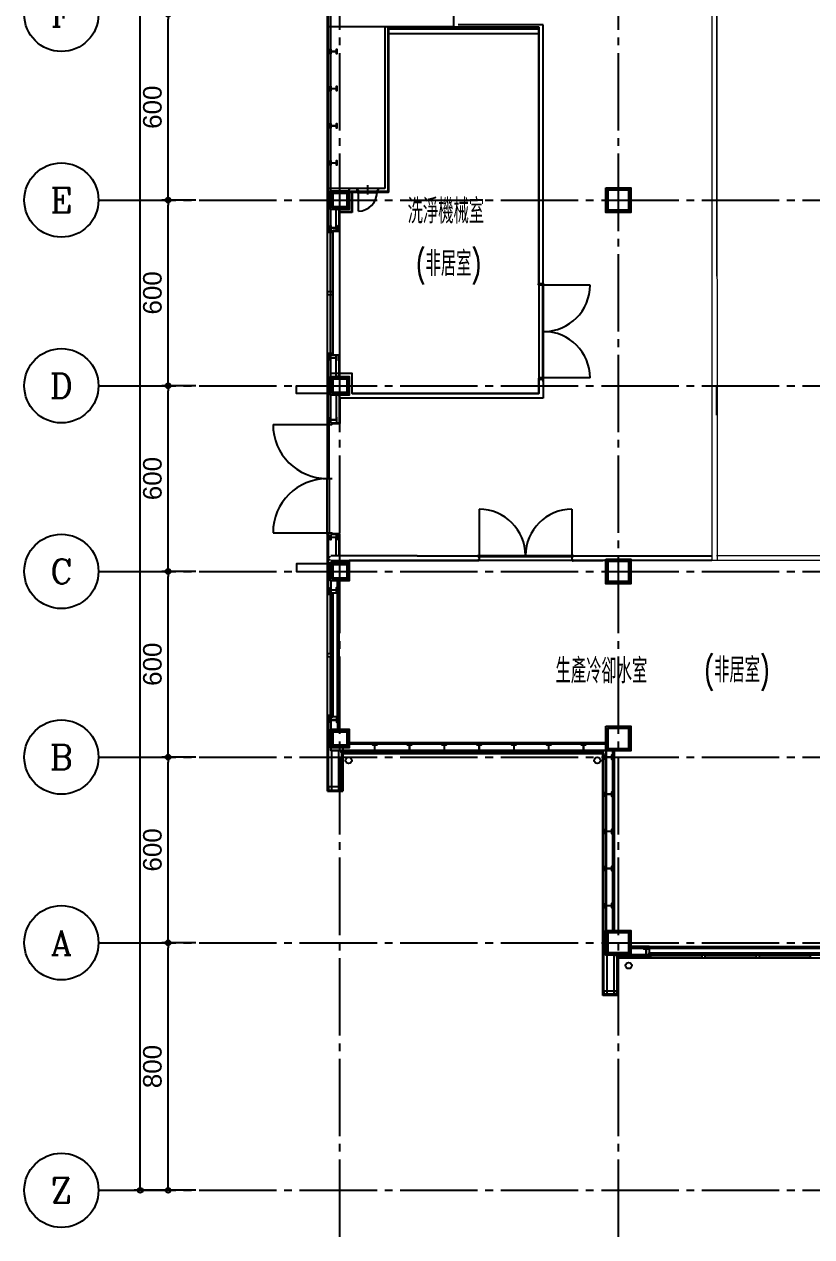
# Model space of a CAD drawing. Header units: millimetres. Extents: x -48783 to 40488, y 6477 to 32964.
# Drawn here: x -1020 to 1525, y 10600 to 14518 of the extents above; entities that cross this region are included whole.
import ezdxf
from ezdxf.enums import TextEntityAlignment as Align

# ---------------------------------------------------------------- set-up
doc = ezdxf.new("R2010")
doc.units = ezdxf.units.MM
doc.header["$LTSCALE"] = 100
doc.linetypes.add('X-N-FAB-L20$0$COL-CEN-LIN', pattern=[3.25, 2.5, -0.25, 0.25, -0.25])
for name, color, linetype in [('0-XREF', 7, 'Continuous'), ('X-N-FAB-L20$0$0-MC', 8, 'Continuous'), ('X-N-FAB-L20$0$0-NC', 8, 'Continuous'), ('X-N-FAB-L20$0$08', 8, 'Continuous'), ('X-N-FAB-L20$0$A-WALL-IN', 8, 'Continuous'), ('X-N-FAB-L20$0$BLOCK', 8, 'Continuous'), ('X-N-FAB-L20$0$CCL', 8, 'X-N-FAB-L20$0$COL-CEN-LIN'), ('X-N-FAB-L20$0$COL', 8, 'Continuous'), ('X-N-FAB-L20$0$COL-S', 8, 'Continuous')]:
    doc.layers.add(name, color=color, linetype=linetype)
doc.layers.add('X-N-FAB-L20$0$A-BLOCK', color=8, linetype='Continuous', plot=False)
doc.layers.add('X-N-FAB-L20$0$DIM', color=8, linetype='Continuous', plot=False)
doc.styles.add('X-N-FAB-L20$0$COL-NUM', font='romanc')
doc.styles.add('X-N-FAB-L20$0$DimStyUse', font='romans.shx', dxfattribs={"width": 0.7})
doc.styles.add('X-N-FAB-L20$0$Gen-Text', font='arial.ttf', dxfattribs={"height": 2.5})
doc.styles.add('X-N-FAB-L20$0$JEH', font='SIMPLEX.shx', dxfattribs={"bigfont": 'genie.shx'})
doc.dimstyles.new('X-N-FAB-L20$0$CIRL', dxfattribs={"dimtxt": 30, "dimasz": 8, "dimexe": 8, "dimexo": 0, "dimgap": 5, "dimtad": 1, "dimdsep": 46, "dimtxsty": 'X-N-FAB-L20$0$DimStyUse', "dimblk": 'X-N-FAB-L20$0$_Origin', "dimcen": 10, "dimdle": 8, "dimclrt": 2, "dimazin": 0, "dimtfac": 1, "dimtix": 1, "dimtmove": 2, "dimatfit": 3, "dimfxl": 10, "dimtolj": 1, "dimarcsym": 0})

# ---------------------------------------------------------------- blocks, each defined once
blk = doc.blocks.new('X-N-FAB-L20$0$cn-y')
at = {"layer": 'X-N-FAB-L20$0$0-MC'}
blk.add_circle((-50, 0), 50, dxfattribs=at)
at = {"layer": 'X-N-FAB-L20$0$0-NC', "style": 'X-N-FAB-L20$0$COL-NUM'}
blk.add_attdef('GRID-Y', text='', height=50, dxfattribs=at).set_placement((-50, 0), align=Align.MIDDLE_CENTER)
blk = doc.blocks.new('X-N-FAB-L20$0$_Origin')
at = {"color": 0, "linetype": 'ByBlock', "lineweight": -2}
blk.add_line((0, 0), (-1, 0), dxfattribs=at)
blk.add_circle((0, 0), 0.5, dxfattribs=at)
blk = doc.blocks.new('*D167')
at = {"layer": 'DefPoints', "color": 0, "transparency": 16777216}
for p in [(375, 8800), (465, 8800), (465, 150)]:
    blk.add_point(p, dxfattribs=at)
at = {"layer": 'X-N-FAB-L20$0$DIM', "color": 0, "lineweight": -2, "transparency": 16777216}
for p, q in [((465, 8800), (355, 8800)), ((375, 166), (375, 8784)), ((465, 150), (355, 150))]:
    blk.add_line(p, q, dxfattribs=at)
at = {"layer": 'X-N-FAB-L20$0$DIM', "color": 0, "lineweight": -2, "transparency": 16777216, "xscale": 16, "yscale": 16, "zscale": 16}
for p, rotation in [((375, 8800), 90), ((375, 150), 270)]:
    blk.add_blockref('X-N-FAB-L20$0$_Origin', p, dxfattribs=dict(at, rotation=rotation))
at = {"layer": 'X-N-FAB-L20$0$DIM', "color": 2, "transparency": 16777216, "insert": (324.4, 4475), "char_height": 2.5, "attachment_point": 5, "rotation": 90, "style": 'X-N-FAB-L20$0$Gen-Text'}
blk.add_mtext('\\A1;{\\H24x;8650}', dxfattribs=at)
blk = doc.blocks.new('*D168')
at = {"layer": 'DefPoints', "color": 0, "transparency": 16777216}
for p in [(465, 950), (555, 950), (555, 150)]:
    blk.add_point(p, dxfattribs=at)
at = {"layer": 'X-N-FAB-L20$0$DIM', "color": 0, "lineweight": -2, "transparency": 16777216}
for p, q in [((555, 950), (445, 950)), ((465, 166), (465, 934)), ((555, 150), (445, 150))]:
    blk.add_line(p, q, dxfattribs=at)
at = {"layer": 'X-N-FAB-L20$0$DIM', "color": 0, "lineweight": -2, "transparency": 16777216, "xscale": 16, "yscale": 16, "zscale": 16}
for p, rotation in [((465, 950), 90), ((465, 150), 270)]:
    blk.add_blockref('X-N-FAB-L20$0$_Origin', p, dxfattribs=dict(at, rotation=rotation))
at = {"layer": 'X-N-FAB-L20$0$DIM', "color": 2, "transparency": 16777216, "insert": (414.4, 550), "char_height": 2.5, "attachment_point": 5, "rotation": 90, "style": 'X-N-FAB-L20$0$Gen-Text'}
blk.add_mtext('\\A1;{\\H24x;800}', dxfattribs=at)
blk = doc.blocks.new('*D169')
at = {"layer": 'DefPoints', "color": 0, "transparency": 16777216}
for p in [(465, 1550), (555, 1550), (555, 950)]:
    blk.add_point(p, dxfattribs=at)
at = {"layer": 'X-N-FAB-L20$0$DIM', "color": 0, "lineweight": -2, "transparency": 16777216}
for p, q in [((555, 1550), (445, 1550)), ((465, 966), (465, 1534)), ((555, 950), (445, 950))]:
    blk.add_line(p, q, dxfattribs=at)
at = {"layer": 'X-N-FAB-L20$0$DIM', "color": 0, "lineweight": -2, "transparency": 16777216, "xscale": 16, "yscale": 16, "zscale": 16}
for p, rotation in [((465, 1550), 90), ((465, 950), 270)]:
    blk.add_blockref('X-N-FAB-L20$0$_Origin', p, dxfattribs=dict(at, rotation=rotation))
at = {"layer": 'X-N-FAB-L20$0$DIM', "color": 2, "transparency": 16777216, "insert": (414.4, 1250), "char_height": 2.5, "attachment_point": 5, "rotation": 90, "style": 'X-N-FAB-L20$0$Gen-Text'}
blk.add_mtext('\\A1;{\\H24x;600}', dxfattribs=at)
blk = doc.blocks.new('*D170')
at = {"layer": 'DefPoints', "color": 0, "transparency": 16777216}
for p in [(465, 2150), (555, 2150), (555, 1550)]:
    blk.add_point(p, dxfattribs=at)
at = {"layer": 'X-N-FAB-L20$0$DIM', "color": 0, "lineweight": -2, "transparency": 16777216}
for p, q in [((555, 2150), (445, 2150)), ((465, 1566), (465, 2134)), ((555, 1550), (445, 1550))]:
    blk.add_line(p, q, dxfattribs=at)
at = {"layer": 'X-N-FAB-L20$0$DIM', "color": 0, "lineweight": -2, "transparency": 16777216, "xscale": 16, "yscale": 16, "zscale": 16}
for p, rotation in [((465, 2150), 90), ((465, 1550), 270)]:
    blk.add_blockref('X-N-FAB-L20$0$_Origin', p, dxfattribs=dict(at, rotation=rotation))
at = {"layer": 'X-N-FAB-L20$0$DIM', "color": 2, "transparency": 16777216, "insert": (414.4, 1850), "char_height": 2.5, "attachment_point": 5, "rotation": 90, "style": 'X-N-FAB-L20$0$Gen-Text'}
blk.add_mtext('\\A1;{\\H24x;600}', dxfattribs=at)
blk = doc.blocks.new('*D171')
at = {"layer": 'DefPoints', "color": 0, "transparency": 16777216}
for p in [(465, 2750), (555, 2750), (555, 2150)]:
    blk.add_point(p, dxfattribs=at)
at = {"layer": 'X-N-FAB-L20$0$DIM', "color": 0, "lineweight": -2, "transparency": 16777216}
for p, q in [((555, 2750), (445, 2750)), ((465, 2166), (465, 2734)), ((555, 2150), (445, 2150))]:
    blk.add_line(p, q, dxfattribs=at)
at = {"layer": 'X-N-FAB-L20$0$DIM', "color": 0, "lineweight": -2, "transparency": 16777216, "xscale": 16, "yscale": 16, "zscale": 16}
for p, rotation in [((465, 2750), 90), ((465, 2150), 270)]:
    blk.add_blockref('X-N-FAB-L20$0$_Origin', p, dxfattribs=dict(at, rotation=rotation))
at = {"layer": 'X-N-FAB-L20$0$DIM', "color": 2, "transparency": 16777216, "insert": (414.4, 2450), "char_height": 2.5, "attachment_point": 5, "rotation": 90, "style": 'X-N-FAB-L20$0$Gen-Text'}
blk.add_mtext('\\A1;{\\H24x;600}', dxfattribs=at)
blk = doc.blocks.new('*D172')
at = {"layer": 'DefPoints', "color": 0, "transparency": 16777216}
for p in [(465, 3350), (555, 3350), (555, 2750)]:
    blk.add_point(p, dxfattribs=at)
at = {"layer": 'X-N-FAB-L20$0$DIM', "color": 0, "lineweight": -2, "transparency": 16777216}
for p, q in [((555, 3350), (445, 3350)), ((465, 2766), (465, 3334)), ((555, 2750), (445, 2750))]:
    blk.add_line(p, q, dxfattribs=at)
at = {"layer": 'X-N-FAB-L20$0$DIM', "color": 0, "lineweight": -2, "transparency": 16777216, "xscale": 16, "yscale": 16, "zscale": 16}
for p, rotation in [((465, 3350), 90), ((465, 2750), 270)]:
    blk.add_blockref('X-N-FAB-L20$0$_Origin', p, dxfattribs=dict(at, rotation=rotation))
at = {"layer": 'X-N-FAB-L20$0$DIM', "color": 2, "transparency": 16777216, "insert": (414.4, 3050), "char_height": 2.5, "attachment_point": 5, "rotation": 90, "style": 'X-N-FAB-L20$0$Gen-Text'}
blk.add_mtext('\\A1;{\\H24x;600}', dxfattribs=at)
blk = doc.blocks.new('*D173')
at = {"layer": 'DefPoints', "color": 0, "transparency": 16777216}
for p in [(465, 3950), (555, 3950), (555, 3350)]:
    blk.add_point(p, dxfattribs=at)
at = {"layer": 'X-N-FAB-L20$0$DIM', "color": 0, "lineweight": -2, "transparency": 16777216}
for p, q in [((555, 3950), (445, 3950)), ((465, 3366), (465, 3934)), ((555, 3350), (445, 3350))]:
    blk.add_line(p, q, dxfattribs=at)
at = {"layer": 'X-N-FAB-L20$0$DIM', "color": 0, "lineweight": -2, "transparency": 16777216, "xscale": 16, "yscale": 16, "zscale": 16}
for p, rotation in [((465, 3950), 90), ((465, 3350), 270)]:
    blk.add_blockref('X-N-FAB-L20$0$_Origin', p, dxfattribs=dict(at, rotation=rotation))
at = {"layer": 'X-N-FAB-L20$0$DIM', "color": 2, "transparency": 16777216, "insert": (414.4, 3650), "char_height": 2.5, "attachment_point": 5, "rotation": 90, "style": 'X-N-FAB-L20$0$Gen-Text'}
blk.add_mtext('\\A1;{\\H24x;600}', dxfattribs=at)
blk = doc.blocks.new('X-N-FAB-L20$0$A$C3a14f8e9')
at = {"layer": 'X-N-FAB-L20$0$COL'}
blk.add_lwpolyline([(0, 80), (80, 80), (80, 0), (0, 0)], close=True, dxfattribs=at)
at = {"layer": 'X-N-FAB-L20$0$COL-S'}
for points in [[(5, 75), (75, 75), (75, 5), (5, 5)], [(7, 73), (73, 73), (73, 7), (7, 7)]]:
    blk.add_lwpolyline(points, close=True, dxfattribs=at)
blk = doc.blocks.new('X-N-FAB-L20$0$A$C028b1125')
at = {"layer": 'X-N-FAB-L20$0$COL'}
blk.add_lwpolyline([(0, 60), (60, 60), (60, 0), (0, 0)], close=True, dxfattribs=at)
at = {"layer": 'X-N-FAB-L20$0$COL-S'}
for points in [[(5, 5), (5, 55), (55, 55), (55, 5)], [(8, 8), (8, 52), (52, 52), (52, 8)]]:
    blk.add_lwpolyline(points, close=True, dxfattribs=at)
blk = doc.blocks.new('X-N-FAB-L20$0$A$C1d07c4d4')
for centre in [(745.7, 1514.5), (1549.2, 1514.5), (1650.7, 851.4)]:
    blk.add_circle(centre, 10)
at = {"layer": 'X-N-FAB-L20$0$08'}
for p, q in [((677.4, 3225), (677.4, 5825)), ((680.9, 3225), (680.9, 5825)), ((688.4, 3225), (688.4, 5825)), ((1084.9, 4362.5), (1084.9, 3885)), ((1084.9, 3885), (680.9, 3885)), ((862.4, 3885), (862.4, 3362.5)), ((872.4, 3885), (872.4, 3352.5)), ((874.6, 3885), (874.6, 3350.3)), ((1374.6, 3891.2), (1099.9, 3891.2)), ((1374.6, 3054.3), (1374.6, 3891.2)), ((1360.2, 3876.8), (874.6, 3876.8)), ((1360.2, 3861.8), (874.6, 3861.8)), ((1360.2, 3054), (1360.2, 3876.8)), ((807.4, 3342.8), (807.4, 3372.8)), ((862.4, 3362.5), (680.9, 3362.5)), ((773.4, 3352.5), (747.4, 3352.5)), ((755.2, 3352.5), (755.2, 3287.2)), ((757.4, 3350.3), (757.4, 3285)), ((773.4, 3350.3), (757.4, 3350.3)), ((777.4, 3289.3), (777.4, 3349.3)), ((872.4, 3352.5), (841.4, 3352.5)), ((874.6, 3350.3), (841.4, 3350.3)), ((705.2, 3235.3), (705.2, 3295)), ((715.2, 3227.2), (715.2, 3295)), ((755.2, 3287.2), (715.2, 3287.2)), ((717.4, 3225), (717.4, 3285)), ((757.4, 3285), (717.4, 3285)), ((677.4, 2825), (677.4, 3225)), ((694.4, 3225), (677.4, 3225)), ((677.4, 3225), (717.4, 3225)), ((694.4, 3220), (677.4, 3220)), ((685.9, 3220), (685.9, 3030)), ((694.4, 3227.2), (715.2, 3227.2)), ((694.4, 3225), (694.4, 2825)), ((717.4, 2825), (717.4, 3225)), ((677.4, 3030), (694.4, 3030)), ((677.4, 3020), (694.4, 3020)), ((685.9, 3020), (685.9, 2830)), ((1525.9, 3050), (1375.9, 3050)), ((677.4, 2830), (694.4, 2830)), ((677.4, 2825), (688.4, 2825)), ((677.4, 2825), (694.4, 2825)), ((677.4, 2604.5), (677.4, 2825)), ((677.4, 2825), (717.4, 2825)), ((680.9, 2604.5), (680.9, 2825)), ((688.4, 2604.5), (688.4, 2825)), ((705.2, 2755), (705.2, 2825)), ((715.2, 2755), (715.2, 2825)), ((717.4, 2765), (717.4, 2825)), ((1360.2, 2699.4), (1360.2, 2746)), ((1374.6, 2746), (1374.6, 2685)), ((1525.9, 2750), (1375.9, 2750)), ((1934.9, 2720.5), (1934.9, 2630)), ((705.2, 2695), (705.2, 2614.7)), ((715.2, 2695), (715.2, 2604.7)), ((717.4, 2685), (717.4, 2602.5)), ((1374.6, 2685), (717.4, 2685)), ((757.4, 2699.4), (1360.2, 2699.4)), ((501.4, 2600), (676.4, 2600)), ((677.4, 2606.5), (680.9, 2606.5)), ((688.4, 2604.7), (715.2, 2604.7)), ((688.4, 2602.5), (717.4, 2602.5)), ((662.4, 2425), (692.4, 2425)), ((1167.4, 2326), (1167.4, 2176)), ((1467.4, 2326), (1467.4, 2176)), ((501.4, 2250), (676.4, 2250)), ((677.4, 2055), (677.4, 2245.5)), ((680.9, 2055), (680.9, 2245.5)), ((688.4, 2247.5), (717.4, 2247.5)), ((688.4, 2245.3), (715.2, 2245.3)), ((688.4, 2235.3), (705.2, 2235.3)), ((705.2, 2175), (705.2, 2235.3)), ((715.2, 2175), (715.2, 2245.3)), ((717.4, 2175), (717.4, 2247.5)), ((967.4, 2175), (688.4, 2175)), ((688.4, 2160), (1163.4, 2160)), ((967.4, 2175), (1163.4, 2175)), ((1471.4, 2175), (1919.9, 2175)), ((1471.4, 2160), (1567.4, 2160)), ((709.9, 2055), (709.9, 2095)), ((714.9, 2055), (714.9, 2095)), ((677.4, 1655), (677.4, 2055)), ((709.9, 2055), (677.4, 2055)), ((694.4, 2055), (677.4, 2055)), ((694.4, 2050), (677.4, 2050)), ((685.9, 2050), (685.9, 1860)), ((694.4, 2055), (694.4, 1655)), ((709.9, 1655), (709.9, 2055)), ((709.9, 2055), (714.9, 2055)), ((714.9, 1655), (714.9, 2055)), ((677.4, 1860), (694.4, 1860)), ((677.4, 1850), (694.4, 1850)), ((685.9, 1850), (685.9, 1660)), ((677.4, 1660), (694.4, 1660)), ((677.4, 1655), (694.4, 1655)), ((709.9, 1655), (677.4, 1655)), ((677.4, 1415), (677.4, 1655)), ((680.9, 1418.5), (680.9, 1655)), ((688.4, 1546), (688.4, 1655)), ((709.9, 1655), (714.9, 1655)), ((709.9, 1655), (709.9, 1615)), ((714.9, 1655), (714.9, 1615)), ((747.4, 1572.5), (1577.4, 1572.5)), ((747.4, 1567.5), (1577.4, 1567.5)), ((1578.4, 1546), (688.4, 1546)), ((690.9, 1418.5), (690.9, 1546)), ((713.9, 1418.5), (713.9, 1546)), ((1570.9, 1538.5), (723.9, 1538.5)), ((723.9, 1418.5), (723.9, 1538.5)), ((1567.4, 1535), (727.4, 1535)), ((727.4, 1535), (727.4, 1415)), ((727.4, 1415), (727.4, 1535)), ((1567.4, 1535), (788.3, 1535)), ((1567.4, 755), (1567.4, 1535)), ((1570.9, 758.5), (1570.9, 1538.5)), ((1599.9, 965), (1599.9, 1545)), ((1604.9, 965), (1604.9, 1545)), ((677.4, 1415), (727.4, 1415)), ((723.9, 1428.5), (680.9, 1428.5)), ((680.9, 1418.5), (723.9, 1418.5)), ((1717.4, 912.5), (1657.4, 912.5)), ((1657.4, 907.5), (1717.4, 907.5)), ((1717.4, 912.5), (2417.4, 912.5)), ((1717.4, 907.5), (1717.4, 912.5)), ((1717.4, 907.5), (1717.4, 875)), ((1717.4, 907.5), (2417.4, 907.5)), ((1580.9, 758.5), (1580.9, 885)), ((1603.9, 758.5), (1603.9, 885)), ((1613.9, 758.5), (1613.9, 878.5)), ((1717.4, 875), (1617.4, 875)), ((1617.4, 755), (1617.4, 875)), ((1717.4, 892), (2417.4, 892)), ((1717.4, 875), (1717.4, 892)), ((2417.4, 875), (1717.4, 875)), ((1722.4, 875), (1722.4, 892)), ((1722.4, 883.5), (1887.4, 883.5)), ((1887.4, 892), (1887.4, 875)), ((1897.4, 892), (1897.4, 875)), ((1897.4, 883.5), (2062.4, 883.5)), ((2062.4, 892), (2062.4, 875)), ((2072.4, 892), (2072.4, 875)), ((2072.4, 883.5), (2237.4, 883.5)), ((2237.4, 892), (2237.4, 875)), ((1617.4, 755), (1567.4, 755)), ((1613.9, 768.5), (1570.9, 768.5)), ((1613.9, 758.5), (1570.9, 758.5))]:
    blk.add_line(p, q, dxfattribs=at)
for points in [[(1360.2, 3885), (1360.2, 2699.4), (757.4, 2699.4), (757.4, 2765), (688.4, 2765), (688.4, 3350.3), (874.6, 3350.3), (874.6, 3885)], [(685.9, 3800), (685.9, 3810), (680.9, 3810), (680.9, 3800)], [(682.4, 3810.6), (687.4, 3810.6), (687.4, 3805.6), (686.8, 3805.6), (686.8, 3810), (682.4, 3810)], [(682.4, 3799.4), (687.4, 3799.4), (687.4, 3804.4), (686.8, 3804.4), (686.8, 3800), (682.4, 3800)], [(687.4, 3797.5), (687.4, 3812.5), (688.3, 3812.5), (688.3, 3805.3), (706.5, 3805.3), (706.5, 3812.5), (707.4, 3812.5), (707.4, 3797.5), (706.5, 3797.5), (706.5, 3804.7), (688.3, 3804.7), (688.3, 3797.5)], [(685.9, 3680), (685.9, 3690), (680.9, 3690), (680.9, 3680)], [(682.4, 3690.6), (687.4, 3690.6), (687.4, 3685.6), (686.8, 3685.6), (686.8, 3690), (682.4, 3690)], [(682.4, 3679.4), (687.4, 3679.4), (687.4, 3684.4), (686.8, 3684.4), (686.8, 3680), (682.4, 3680)], [(687.4, 3677.5), (687.4, 3692.5), (688.3, 3692.5), (688.3, 3685.3), (706.5, 3685.3), (706.5, 3692.5), (707.4, 3692.5), (707.4, 3677.5), (706.5, 3677.5), (706.5, 3684.7), (688.3, 3684.7), (688.3, 3677.5)], [(685.9, 3560), (685.9, 3570), (680.9, 3570), (680.9, 3560)], [(682.4, 3570.6), (687.4, 3570.6), (687.4, 3565.6), (686.8, 3565.6), (686.8, 3570), (682.4, 3570)], [(687.4, 3557.5), (687.4, 3572.5), (688.3, 3572.5), (688.3, 3565.3), (706.5, 3565.3), (706.5, 3572.5), (707.4, 3572.5), (707.4, 3557.5), (706.5, 3557.5), (706.5, 3564.7), (688.3, 3564.7), (688.3, 3557.5)], [(682.4, 3559.4), (687.4, 3559.4), (687.4, 3564.4), (686.8, 3564.4), (686.8, 3560), (682.4, 3560)], [(685.9, 3440), (685.9, 3450), (680.9, 3450), (680.9, 3440)], [(682.4, 3450.6), (687.4, 3450.6), (687.4, 3445.6), (686.8, 3445.6), (686.8, 3450), (682.4, 3450)], [(687.4, 3437.5), (687.4, 3452.5), (688.3, 3452.5), (688.3, 3445.3), (706.5, 3445.3), (706.5, 3452.5), (707.4, 3452.5), (707.4, 3437.5), (706.5, 3437.5), (706.5, 3444.7), (688.3, 3444.7), (688.3, 3437.5)], [(682.4, 3439.4), (687.4, 3439.4), (687.4, 3444.4), (686.8, 3444.4), (686.8, 3440), (682.4, 3440)], [(687.4, 3355), (747.4, 3355), (747.4, 3295), (687.4, 3295)], [(687.4, 3327.5), (692.4, 3327.5), (692.4, 3332.5), (691.8, 3332.5), (691.8, 3328.1), (687.4, 3328.1)], [(692.4, 3300), (692.4, 3350), (742.4, 3350), (742.4, 3300)], [(695.4, 3303), (695.4, 3347), (739.4, 3347), (739.4, 3303)], [(776.4, 3349.3), (838.4, 3349.3), (838.4, 3352.3), (776.4, 3352.3)], [(677.4, 3324), (677.4, 3326), (680.9, 3326), (680.9, 3324)], [(685.9, 3320), (685.9, 3330), (680.9, 3330), (680.9, 3320)], [(685.9, 3322.5), (685.9, 3327.5), (690.9, 3327.5), (690.9, 3326.9), (686.5, 3326.9), (686.5, 3322.5)], [(685.9, 3230), (685.9, 3240), (680.9, 3240), (680.9, 3230)], [(682.4, 3240.6), (687.4, 3240.6), (687.4, 3235.6), (686.8, 3235.6), (686.8, 3240), (682.4, 3240)], [(682.4, 3229.4), (687.4, 3229.4), (687.4, 3234.4), (686.8, 3234.4), (686.8, 3230), (682.4, 3230)], [(687.4, 3227.5), (687.4, 3242.5), (688.3, 3242.5), (688.3, 3235.3), (706.5, 3235.3), (706.5, 3242.5), (707.4, 3242.5), (707.4, 3227.5), (706.5, 3227.5), (706.5, 3234.7), (688.3, 3234.7), (688.3, 3227.5)], [(1375.9, 2749), (1375.9, 3051), (1371.9, 3051), (1371.9, 2749)], [(687.4, 2822.5), (687.4, 2807.5), (688.3, 2807.5), (688.3, 2814.7), (706.5, 2814.7), (706.5, 2807.5), (707.4, 2807.5), (707.4, 2822.5), (706.5, 2822.5), (706.5, 2815.3), (688.3, 2815.3), (688.3, 2822.5)], [(685.9, 2820), (685.9, 2810), (680.9, 2810), (680.9, 2820)], [(682.4, 2820.6), (687.4, 2820.6), (687.4, 2815.6), (686.8, 2815.6), (686.8, 2820), (682.4, 2820)], [(682.4, 2809.4), (687.4, 2809.4), (687.4, 2814.4), (686.8, 2814.4), (686.8, 2810), (682.4, 2810)], [(687.4, 2755), (747.4, 2755), (747.4, 2695), (687.4, 2695)], [(692.4, 2700), (692.4, 2750), (742.4, 2750), (742.4, 2700)], [(695.4, 2703), (695.4, 2747), (739.4, 2747), (739.4, 2703)], [(677.4, 2700), (577.4, 2700), (577.4, 2725), (677.4, 2725)], [(677.4, 2724), (677.4, 2726), (680.9, 2726), (680.9, 2724)], [(685.9, 2720), (685.9, 2730), (680.9, 2730), (680.9, 2720)], [(685.9, 2722.5), (685.9, 2727.5), (690.9, 2727.5), (690.9, 2726.9), (686.5, 2726.9), (686.5, 2722.5)], [(687.4, 2727.5), (692.4, 2727.5), (692.4, 2732.5), (691.8, 2732.5), (691.8, 2728.1), (687.4, 2728.1)], [(676.4, 2601.5), (676.4, 2425), (682.4, 2425), (682.4, 2601.5)], [(685.9, 2620), (685.9, 2610), (680.9, 2610), (680.9, 2620)], [(682.4, 2620.6), (687.4, 2620.6), (687.4, 2615.6), (686.8, 2615.6), (686.8, 2620), (682.4, 2620)], [(682.4, 2609.4), (687.4, 2609.4), (687.4, 2614.4), (686.8, 2614.4), (686.8, 2610), (682.4, 2610)], [(687.4, 2622.5), (687.4, 2607.5), (688.3, 2607.5), (688.3, 2614.7), (706.5, 2614.7), (706.5, 2607.5), (707.4, 2607.5), (707.4, 2622.5), (706.5, 2622.5), (706.5, 2615.3), (688.3, 2615.3), (688.3, 2622.5)], [(676.4, 2248.5), (676.4, 2425), (682.4, 2425), (682.4, 2248.5)], [(685.9, 2230), (685.9, 2240), (680.9, 2240), (680.9, 2230)], [(682.4, 2240.6), (687.4, 2240.6), (687.4, 2235.6), (686.8, 2235.6), (686.8, 2240), (682.4, 2240)], [(682.4, 2229.4), (687.4, 2229.4), (687.4, 2234.4), (686.8, 2234.4), (686.8, 2230), (682.4, 2230)], [(687.4, 2227.5), (687.4, 2242.5), (688.3, 2242.5), (688.3, 2235.3), (706.5, 2235.3), (706.5, 2242.5), (707.4, 2242.5), (707.4, 2227.5), (706.5, 2227.5), (706.5, 2234.7), (688.3, 2234.7), (688.3, 2227.5)], [(687.4, 2155), (747.4, 2155), (747.4, 2095), (687.4, 2095)], [(1166.4, 2176), (1468.4, 2176), (1468.4, 2172), (1166.4, 2172)], [(1577.4, 2165), (1657.4, 2165), (1657.4, 2085), (1577.4, 2085)], [(1577.4, 2165), (1657.4, 2165), (1657.4, 2085), (1577.4, 2085)], [(1582.4, 2090), (1582.4, 2160), (1652.4, 2160), (1652.4, 2090)], [(1584.4, 2092), (1584.4, 2158), (1650.4, 2158), (1650.4, 2092)], [(677.4, 2150), (577.4, 2150), (577.4, 2125), (677.4, 2125)], [(677.4, 2124), (677.4, 2126), (680.9, 2126), (680.9, 2124)], [(685.9, 2120), (685.9, 2130), (680.9, 2130), (680.9, 2120)], [(685.9, 2122.5), (685.9, 2127.5), (690.9, 2127.5), (690.9, 2126.9), (686.5, 2126.9), (686.5, 2122.5)], [(687.4, 2127.5), (692.4, 2127.5), (692.4, 2132.5), (691.8, 2132.5), (691.8, 2128.1), (687.4, 2128.1)], [(692.4, 2100), (692.4, 2150), (742.4, 2150), (742.4, 2100)], [(695.4, 2103), (695.4, 2147), (739.4, 2147), (739.4, 2103)], [(685.9, 2060), (685.9, 2070), (680.9, 2070), (680.9, 2060)], [(682.4, 2070.6), (687.4, 2070.6), (687.4, 2065.6), (686.8, 2065.6), (686.8, 2070), (682.4, 2070)], [(682.4, 2059.4), (687.4, 2059.4), (687.4, 2064.4), (686.8, 2064.4), (686.8, 2060), (682.4, 2060)], [(687.4, 2057.5), (687.4, 2072.5), (688.3, 2072.5), (688.3, 2065.3), (706.5, 2065.3), (706.5, 2072.5), (707.4, 2072.5), (707.4, 2057.5), (706.5, 2057.5), (706.5, 2064.7), (688.3, 2064.7), (688.3, 2057.5)], [(685.9, 1650), (685.9, 1640), (680.9, 1640), (680.9, 1650)], [(682.4, 1650.6), (687.4, 1650.6), (687.4, 1645.6), (686.8, 1645.6), (686.8, 1650), (682.4, 1650)], [(687.4, 1652.5), (687.4, 1637.5), (688.3, 1637.5), (688.3, 1644.7), (706.5, 1644.7), (706.5, 1637.5), (707.4, 1637.5), (707.4, 1652.5), (706.5, 1652.5), (706.5, 1645.3), (688.3, 1645.3), (688.3, 1652.5)], [(682.4, 1639.4), (687.4, 1639.4), (687.4, 1644.4), (686.8, 1644.4), (686.8, 1640), (682.4, 1640)], [(677.4, 1584), (677.4, 1586), (680.9, 1586), (680.9, 1584)], [(685.9, 1580), (685.9, 1590), (680.9, 1590), (680.9, 1580)], [(685.9, 1582.5), (685.9, 1587.5), (690.9, 1587.5), (690.9, 1586.9), (686.5, 1586.9), (686.5, 1582.5)], [(687.4, 1587.5), (692.4, 1587.5), (692.4, 1592.5), (691.8, 1592.5), (691.8, 1588.1), (687.4, 1588.1)], [(719.9, 1545), (734.9, 1545), (734.9, 1545.9), (727.7, 1545.9), (727.7, 1559.1), (734.9, 1559.1), (734.9, 1560), (719.9, 1560), (719.9, 1559.1), (727.1, 1559.1), (727.1, 1545.9), (719.9, 1545.9)], [(721.8, 1540), (721.8, 1545), (726.8, 1545), (726.8, 1544.4), (722.4, 1544.4), (722.4, 1540)], [(722.4, 1543.5), (732.4, 1543.5), (732.4, 1538.5), (722.4, 1538.5)], [(733, 1540), (733, 1545), (728, 1545), (728, 1544.4), (732.4, 1544.4), (732.4, 1540)], [(822.4, 1545), (837.4, 1545), (837.4, 1545.9), (830.2, 1545.9), (830.2, 1564.1), (837.4, 1564.1), (837.4, 1565), (822.4, 1565), (822.4, 1564.1), (829.6, 1564.1), (829.6, 1545.9), (822.4, 1545.9)], [(824.3, 1540), (824.3, 1545), (829.3, 1545), (829.3, 1544.4), (824.9, 1544.4), (824.9, 1540)], [(824.9, 1543.5), (834.9, 1543.5), (834.9, 1538.5), (824.9, 1538.5)], [(835.5, 1540), (835.5, 1545), (830.5, 1545), (830.5, 1544.4), (834.9, 1544.4), (834.9, 1540)], [(934.9, 1545), (949.9, 1545), (949.9, 1545.9), (942.7, 1545.9), (942.7, 1564.1), (949.9, 1564.1), (949.9, 1565), (934.9, 1565), (934.9, 1564.1), (942.1, 1564.1), (942.1, 1545.9), (934.9, 1545.9)], [(936.8, 1540), (936.8, 1545), (941.8, 1545), (941.8, 1544.4), (937.4, 1544.4), (937.4, 1540)], [(937.4, 1543.5), (947.4, 1543.5), (947.4, 1538.5), (937.4, 1538.5)], [(948, 1540), (948, 1545), (943, 1545), (943, 1544.4), (947.4, 1544.4), (947.4, 1540)], [(1047.4, 1545), (1062.4, 1545), (1062.4, 1545.9), (1055.2, 1545.9), (1055.2, 1564.1), (1062.4, 1564.1), (1062.4, 1565), (1047.4, 1565), (1047.4, 1564.1), (1054.6, 1564.1), (1054.6, 1545.9), (1047.4, 1545.9)], [(1049.3, 1540), (1049.3, 1545), (1054.3, 1545), (1054.3, 1544.4), (1049.9, 1544.4), (1049.9, 1540)], [(1049.9, 1543.5), (1059.9, 1543.5), (1059.9, 1538.5), (1049.9, 1538.5)], [(1060.5, 1540), (1060.5, 1545), (1055.5, 1545), (1055.5, 1544.4), (1059.9, 1544.4), (1059.9, 1540)], [(1159.9, 1545), (1174.9, 1545), (1174.9, 1545.9), (1167.7, 1545.9), (1167.7, 1564.1), (1174.9, 1564.1), (1174.9, 1565), (1159.9, 1565), (1159.9, 1564.1), (1167.1, 1564.1), (1167.1, 1545.9), (1159.9, 1545.9)], [(1161.8, 1540), (1161.8, 1545), (1166.8, 1545), (1166.8, 1544.4), (1162.4, 1544.4), (1162.4, 1540)], [(1162.4, 1543.5), (1172.4, 1543.5), (1172.4, 1538.5), (1162.4, 1538.5)], [(1173, 1540), (1173, 1545), (1168, 1545), (1168, 1544.4), (1172.4, 1544.4), (1172.4, 1540)], [(1272.4, 1545), (1287.4, 1545), (1287.4, 1545.9), (1280.2, 1545.9), (1280.2, 1564.1), (1287.4, 1564.1), (1287.4, 1565), (1272.4, 1565), (1272.4, 1564.1), (1279.6, 1564.1), (1279.6, 1545.9), (1272.4, 1545.9)], [(1274.3, 1540), (1274.3, 1545), (1279.3, 1545), (1279.3, 1544.4), (1274.9, 1544.4), (1274.9, 1540)], [(1274.9, 1543.5), (1284.9, 1543.5), (1284.9, 1538.5), (1274.9, 1538.5)], [(1285.5, 1540), (1285.5, 1545), (1280.5, 1545), (1280.5, 1544.4), (1284.9, 1544.4), (1284.9, 1540)], [(1384.9, 1545), (1399.9, 1545), (1399.9, 1545.9), (1392.7, 1545.9), (1392.7, 1564.1), (1399.9, 1564.1), (1399.9, 1565), (1384.9, 1565), (1384.9, 1564.1), (1392.1, 1564.1), (1392.1, 1545.9), (1384.9, 1545.9)], [(1386.8, 1540), (1386.8, 1545), (1391.8, 1545), (1391.8, 1544.4), (1387.4, 1544.4), (1387.4, 1540)], [(1387.4, 1543.5), (1397.4, 1543.5), (1397.4, 1538.5), (1387.4, 1538.5)], [(1398, 1540), (1398, 1545), (1393, 1545), (1393, 1544.4), (1397.4, 1544.4), (1397.4, 1540)], [(1497.4, 1545), (1512.4, 1545), (1512.4, 1545.9), (1505.2, 1545.9), (1505.2, 1564.1), (1512.4, 1564.1), (1512.4, 1565), (1497.4, 1565), (1497.4, 1564.1), (1504.6, 1564.1), (1504.6, 1545.9), (1497.4, 1545.9)], [(1499.3, 1540), (1499.3, 1545), (1504.3, 1545), (1504.3, 1544.4), (1499.9, 1544.4), (1499.9, 1540)], [(1499.9, 1543.5), (1509.9, 1543.5), (1509.9, 1538.5), (1499.9, 1538.5)], [(1510.5, 1540), (1510.5, 1545), (1505.5, 1545), (1505.5, 1544.4), (1509.9, 1544.4), (1509.9, 1540)], [(1575.9, 1520), (1575.9, 1530), (1570.9, 1530), (1570.9, 1520)], [(1572.4, 1530.6), (1577.4, 1530.6), (1577.4, 1525.6), (1576.8, 1525.6), (1576.8, 1530), (1572.4, 1530)], [(1577.4, 1517.5), (1577.4, 1532.5), (1578.3, 1532.5), (1578.3, 1525.3), (1596.5, 1525.3), (1596.5, 1532.5), (1597.4, 1532.5), (1597.4, 1517.5), (1596.5, 1517.5), (1596.5, 1524.7), (1578.3, 1524.7), (1578.3, 1517.5)], [(1572.4, 1519.4), (1577.4, 1519.4), (1577.4, 1524.4), (1576.8, 1524.4), (1576.8, 1520), (1572.4, 1520)], [(680.9, 1418.5), (690.9, 1418.5), (690.9, 1428.5), (680.9, 1428.5)], [(723.9, 1418.5), (713.9, 1418.5), (713.9, 1428.5), (723.9, 1428.5)], [(1572.4, 1410.6), (1577.4, 1410.6), (1577.4, 1405.6), (1576.8, 1405.6), (1576.8, 1410), (1572.4, 1410)], [(1577.4, 1397.5), (1577.4, 1412.5), (1578.3, 1412.5), (1578.3, 1405.3), (1596.5, 1405.3), (1596.5, 1412.5), (1597.4, 1412.5), (1597.4, 1397.5), (1596.5, 1397.5), (1596.5, 1404.7), (1578.3, 1404.7), (1578.3, 1397.5)], [(1575.9, 1400), (1575.9, 1410), (1570.9, 1410), (1570.9, 1400)], [(1572.4, 1399.4), (1577.4, 1399.4), (1577.4, 1404.4), (1576.8, 1404.4), (1576.8, 1400), (1572.4, 1400)], [(1575.9, 1280), (1575.9, 1290), (1570.9, 1290), (1570.9, 1280)], [(1572.4, 1290.6), (1577.4, 1290.6), (1577.4, 1285.6), (1576.8, 1285.6), (1576.8, 1290), (1572.4, 1290)], [(1572.4, 1279.4), (1577.4, 1279.4), (1577.4, 1284.4), (1576.8, 1284.4), (1576.8, 1280), (1572.4, 1280)], [(1577.4, 1277.5), (1577.4, 1292.5), (1578.3, 1292.5), (1578.3, 1285.3), (1596.5, 1285.3), (1596.5, 1292.5), (1597.4, 1292.5), (1597.4, 1277.5), (1596.5, 1277.5), (1596.5, 1284.7), (1578.3, 1284.7), (1578.3, 1277.5)], [(1575.9, 1160), (1575.9, 1170), (1570.9, 1170), (1570.9, 1160)], [(1572.4, 1170.6), (1577.4, 1170.6), (1577.4, 1165.6), (1576.8, 1165.6), (1576.8, 1170), (1572.4, 1170)], [(1572.4, 1159.4), (1577.4, 1159.4), (1577.4, 1164.4), (1576.8, 1164.4), (1576.8, 1160), (1572.4, 1160)], [(1577.4, 1157.5), (1577.4, 1172.5), (1578.3, 1172.5), (1578.3, 1165.3), (1596.5, 1165.3), (1596.5, 1172.5), (1597.4, 1172.5), (1597.4, 1157.5), (1596.5, 1157.5), (1596.5, 1164.7), (1578.3, 1164.7), (1578.3, 1157.5)], [(1575.9, 1040), (1575.9, 1050), (1570.9, 1050), (1570.9, 1040)], [(1572.4, 1050.6), (1577.4, 1050.6), (1577.4, 1045.6), (1576.8, 1045.6), (1576.8, 1050), (1572.4, 1050)], [(1572.4, 1039.4), (1577.4, 1039.4), (1577.4, 1044.4), (1576.8, 1044.4), (1576.8, 1040), (1572.4, 1040)], [(1577.4, 1037.5), (1577.4, 1052.5), (1578.3, 1052.5), (1578.3, 1045.3), (1596.5, 1045.3), (1596.5, 1052.5), (1597.4, 1052.5), (1597.4, 1037.5), (1596.5, 1037.5), (1596.5, 1044.7), (1578.3, 1044.7), (1578.3, 1037.5)], [(1567.4, 924), (1567.4, 926), (1570.9, 926), (1570.9, 924)], [(1575.9, 920), (1575.9, 930), (1570.9, 930), (1570.9, 920)], [(1575.9, 922.5), (1575.9, 927.5), (1580.9, 927.5), (1580.9, 926.9), (1576.5, 926.9), (1576.5, 922.5)], [(1577.4, 927.5), (1582.4, 927.5), (1582.4, 932.5), (1581.8, 932.5), (1581.8, 928.1), (1577.4, 928.1)], [(1714.9, 885), (1699.9, 885), (1699.9, 885.9), (1707.1, 885.9), (1707.1, 904.1), (1699.9, 904.1), (1699.9, 905), (1714.9, 905), (1714.9, 904.1), (1707.7, 904.1), (1707.7, 885.9), (1714.9, 885.9)], [(1612.4, 883.5), (1622.4, 883.5), (1622.4, 878.5), (1612.4, 878.5)], [(1614.9, 883.5), (1619.9, 883.5), (1619.9, 888.5), (1619.3, 888.5), (1619.3, 884.1), (1614.9, 884.1)], [(1619.9, 885), (1619.9, 890), (1624.9, 890), (1624.9, 889.4), (1620.5, 889.4), (1620.5, 885)], [(1701.8, 880), (1701.8, 885), (1706.8, 885), (1706.8, 884.4), (1702.4, 884.4), (1702.4, 880)], [(1712.4, 883.5), (1702.4, 883.5), (1702.4, 878.5), (1712.4, 878.5)], [(1713, 880), (1713, 885), (1708, 885), (1708, 884.4), (1712.4, 884.4), (1712.4, 880)], [(1570.9, 758.5), (1580.9, 758.5), (1580.9, 768.5), (1570.9, 768.5)], [(1613.9, 758.5), (1603.9, 758.5), (1603.9, 768.5), (1613.9, 768.5)]]:
    blk.add_lwpolyline(points, close=True, dxfattribs=at)
for points in [[(871.4, 3881), (872.4, 3881), (872.4, 3885), (862.4, 3885), (862.4, 3881), (863.4, 3881)], [(751.4, 3353.5), (751.4, 3352.5), (747.4, 3352.5), (747.4, 3362.5), (751.4, 3362.5), (751.4, 3361.5)], [(769.4, 3353.5), (769.4, 3352.5), (773.4, 3352.5), (773.4, 3362.5), (769.4, 3362.5), (769.4, 3361.5)], [(773.4, 3351.8), (773.4, 3349.3), (775.9, 3349.3), (775.9, 3352.8), (777.4, 3352.8), (777.4, 3356.3), (773.4, 3356.3)], [(841.4, 3351.8), (841.4, 3349.3), (838.9, 3349.3), (838.9, 3352.8), (837.4, 3352.8), (837.4, 3356.3), (841.4, 3356.3)], [(845.4, 3353.5), (845.4, 3352.5), (841.4, 3352.5), (841.4, 3362.5), (845.4, 3362.5), (845.4, 3361.5)], [(677.2, 3321.2), (677.2, 3324.2), (678.8, 3324.2), (678.8, 3325.8), (677.2, 3325.8), (677.2, 3328.8)], [(714.2, 3291), (715.2, 3291), (715.2, 3295), (705.2, 3295), (705.2, 3291), (706.2, 3291)], [(1371.4, 3058), (1372.4, 3058), (1372.4, 3054), (1362.4, 3054), (1362.4, 3058), (1363.4, 3058)], [(1373.4, 3054), (1375.9, 3054), (1375.9, 3051.5), (1371.4, 3051.5), (1371.4, 3050), (1363.4, 3050), (1363.4, 3051.5), (1358.9, 3051.5), (1358.9, 3054), (1361.4, 3054)], [(714.2, 2759), (715.2, 2759), (715.2, 2755), (705.2, 2755), (705.2, 2759), (706.2, 2759)], [(1373.4, 2746), (1375.9, 2746), (1375.9, 2748.5), (1371.4, 2748.5), (1371.4, 2750), (1363.4, 2750), (1363.4, 2748.5), (1358.9, 2748.5), (1358.9, 2746), (1361.4, 2746)], [(1371.4, 2742), (1372.4, 2742), (1372.4, 2746), (1362.4, 2746), (1362.4, 2742), (1363.4, 2742)], [(677.2, 2721.3), (677.2, 2724.3), (678.8, 2724.3), (678.8, 2725.8), (677.2, 2725.8), (677.2, 2728.8)], [(714.2, 2691), (715.2, 2691), (715.2, 2695), (705.2, 2695), (705.2, 2691), (706.2, 2691)], [(678.9, 2604.5), (676.4, 2604.5), (676.4, 2602), (682.9, 2602), (682.9, 2600), (691.4, 2600), (691.4, 2602.5), (688.9, 2602.5)], [(678.9, 2604.5), (680.9, 2606.5), (680.9, 2604.5), (678.9, 2604.5), (678.9, 2606.5), (680.9, 2606.5)], [(678.9, 2245.5), (676.4, 2245.5), (676.4, 2248), (682.9, 2248), (682.9, 2250), (691.4, 2250), (691.4, 2247.5), (688.9, 2247.5)], [(678.9, 2245.5), (680.9, 2243.5), (680.9, 2245.5), (678.9, 2245.5), (678.9, 2243.5), (680.9, 2243.5)], [(684.9, 2163.5), (684.9, 2162.5), (680.9, 2162.5), (680.9, 2172.5), (684.9, 2172.5), (684.9, 2171.5)], [(1919.9, 2160), (747.4, 2160), (747.4, 2095), (688.4, 2095), (688.4, 1546), (1578.4, 1546), (1578.4, 886), (2467.4, 886), (2467.4, 960), (2567.4, 960)], [(714.2, 2179), (715.2, 2179), (715.2, 2175), (705.2, 2175), (705.2, 2179), (706.2, 2179)], [(1163.4, 2173.5), (1163.4, 2176), (1165.9, 2176), (1165.9, 2171.5), (1167.4, 2171.5), (1167.4, 2163.5), (1165.9, 2163.5), (1165.9, 2159), (1163.4, 2159), (1163.4, 2161.5)], [(1471.4, 2173.5), (1471.4, 2176), (1468.9, 2176), (1468.9, 2171.5), (1467.4, 2171.5), (1467.4, 2163.5), (1468.9, 2163.5), (1468.9, 2159), (1471.4, 2159), (1471.4, 2161.5)], [(677.2, 2121.2), (677.2, 2124.2), (678.8, 2124.2), (678.8, 2125.8), (677.2, 2125.8), (677.2, 2128.8)], [(677.2, 1581.2), (677.2, 1584.2), (678.8, 1584.2), (678.8, 1585.8), (677.2, 1585.8), (677.2, 1588.8)], [(1717.4, 886), (1578.4, 886), (1578.4, 1546)], [(1567.2, 921.2), (1567.2, 924.2), (1568.8, 924.2), (1568.8, 925.8), (1567.2, 925.8), (1567.2, 928.8)], [(1717.4, 878.5), (1613.9, 878.5)], [(1717.4, 875), (1617.4, 875)]]:
    blk.add_lwpolyline(points, dxfattribs=at)
for points in [[(677.4, 2604.5), (678.9, 2604.5), (678.9, 2606.5), (677.4, 2606.5, -0.294457)], [(677.4, 2245.5), (678.9, 2245.5), (678.9, 2243.5), (677.4, 2243.5, 0.294457)]]:
    blk.add_lwpolyline(points, format="xyb", close=True, dxfattribs=at)
for centre, radius, start, end in [((777.4, 3349.3), 60, 270, 0), ((1375.9, 3050), 150, 270, 0), ((1375.9, 2750), 150, 0, 90), ((676.4, 2600), 175, 180, 270), ((676.4, 2250), 175, 90, 180), ((1167.4, 2176), 150, 0, 90), ((1467.4, 2176), 150, 90, 180)]:
    blk.add_arc(centre, radius, start, end, dxfattribs=at)
at = {"layer": 'X-N-FAB-L20$0$A-WALL-IN', "color": 3, "lineweight": 0}
for p, q in [((1919.9, 4572.5), (1919.9, 2720.5)), ((1934.9, 4560), (1936.2, 2160)), ((1934.9, 4560), (1934.9, 3079.5)), ((1919.9, 2720.5), (1919.9, 2160)), ((2477.4, 2160), (1919.9, 2160)), ((2477.4, 2175), (1934.9, 2175))]:
    blk.add_line(p, q, dxfattribs=at)
at = {"layer": 'X-N-FAB-L20$0$08', "style": 'X-N-FAB-L20$0$JEH', "width": 0.65}
for s, p in [('洗淨機械室', (936.5, 3289.1)), ('(非居室)', (963.3, 3119.3)), ('生產冷卻水室', (1414.5, 1803.5)), ('(非居室)', (1895.8, 1806.1))]:
    blk.add_text(s, height=80, dxfattribs=at).set_placement(p, align=Align.MIDDLE_LEFT)
blk = doc.blocks.new('X-N-FAB-L20$0$A$C20c95bda')
at = {"layer": 'X-N-FAB-L20$0$CCL'}
for p, q in [((1020, 0), (1020, 9160)), ((1920, 0), (1920, 9160)), ((240, 3350), (28330, 3350)), ((240, 2750), (28330, 2750)), ((240, 2150), (28330, 2150)), ((240, 1550), (28330, 1550)), ((240, 950), (28330, 950)), ((240, 150), (28330, 150))]:
    blk.add_line(p, q, dxfattribs=at)
at = {"layer": 'X-N-FAB-L20$0$A-BLOCK'}
ref = blk.add_blockref('X-N-FAB-L20$0$cn-y', (240, 3950), dxfattribs=dict(at, xscale=2.399999999999997, yscale=2.399999999999997, zscale=2.399999999999997))
ref.add_attrib('GRID-Y', 'F', dxfattribs={"layer": 'X-N-FAB-L20$0$0-NC', "height": 80, "style": 'X-N-FAB-L20$0$COL-NUM'}).set_placement((120, 3950), align=Align.MIDDLE_CENTER)
ref = blk.add_blockref('X-N-FAB-L20$0$cn-y', (240, 3350), dxfattribs=dict(at, xscale=2.399999999999997, yscale=2.399999999999997, zscale=2.399999999999997))
ref.add_attrib('GRID-Y', 'E', dxfattribs={"layer": 'X-N-FAB-L20$0$0-NC', "height": 80, "style": 'X-N-FAB-L20$0$COL-NUM'}).set_placement((120, 3350), align=Align.MIDDLE_CENTER)
ref = blk.add_blockref('X-N-FAB-L20$0$cn-y', (240, 2750), dxfattribs=dict(at, xscale=2.399999999999997, yscale=2.399999999999997, zscale=2.399999999999997))
ref.add_attrib('GRID-Y', 'D', dxfattribs={"layer": 'X-N-FAB-L20$0$0-NC', "height": 80, "style": 'X-N-FAB-L20$0$COL-NUM'}).set_placement((120, 2750), align=Align.MIDDLE_CENTER)
ref = blk.add_blockref('X-N-FAB-L20$0$cn-y', (240, 2150), dxfattribs=dict(at, xscale=2.399999999999997, yscale=2.399999999999997, zscale=2.399999999999997))
ref.add_attrib('GRID-Y', 'C', dxfattribs={"layer": 'X-N-FAB-L20$0$0-NC', "height": 80, "style": 'X-N-FAB-L20$0$COL-NUM'}).set_placement((120, 2150), align=Align.MIDDLE_CENTER)
ref = blk.add_blockref('X-N-FAB-L20$0$cn-y', (240, 1550), dxfattribs=dict(at, xscale=2.399999999999997, yscale=2.399999999999997, zscale=2.399999999999997))
ref.add_attrib('GRID-Y', 'B', dxfattribs={"layer": 'X-N-FAB-L20$0$0-NC', "height": 80, "style": 'X-N-FAB-L20$0$COL-NUM'}).set_placement((120, 1550), align=Align.MIDDLE_CENTER)
ref = blk.add_blockref('X-N-FAB-L20$0$cn-y', (240, 950), dxfattribs=dict(at, xscale=2.399999999999997, yscale=2.399999999999997, zscale=2.399999999999997))
ref.add_attrib('GRID-Y', 'A', dxfattribs={"layer": 'X-N-FAB-L20$0$0-NC', "height": 80, "style": 'X-N-FAB-L20$0$COL-NUM'}).set_placement((120, 950), align=Align.MIDDLE_CENTER)
ref = blk.add_blockref('X-N-FAB-L20$0$cn-y', (240, 150), dxfattribs=dict(at, xscale=2.399999999999997, yscale=2.399999999999997, zscale=2.399999999999997))
ref.add_attrib('GRID-Y', 'Z', dxfattribs={"layer": 'X-N-FAB-L20$0$0-NC', "height": 80, "style": 'X-N-FAB-L20$0$COL-NUM'}).set_placement((120, 150), align=Align.MIDDLE_CENTER)
at = {"layer": 'X-N-FAB-L20$0$COL'}
for name, p in [('X-N-FAB-L20$0$A$C028b1125', (990, 3320)), ('X-N-FAB-L20$0$A$C3a14f8e9', (1880, 3310)), ('X-N-FAB-L20$0$A$C028b1125', (990, 2720)), ('X-N-FAB-L20$0$A$C028b1125', (990, 2120)), ('X-N-FAB-L20$0$A$C3a14f8e9', (1880, 2110)), ('X-N-FAB-L20$0$A$C3a14f8e9', (1880, 1570)), ('X-N-FAB-L20$0$A$C028b1125', (990, 1580)), ('X-N-FAB-L20$0$A$C3a14f8e9', (1880, 910))]:
    blk.add_blockref(name, p, dxfattribs=at)
at = {"layer": 'X-N-FAB-L20$0$DIM'}
for base, p1, p2, picture, middle in [((375, 8800), (465, 150), (465, 8800), '*D167', (324.366, 4475)), ((465, 3950), (555, 3350), (555, 3950), '*D173', (414.366, 3650)), ((465, 3350), (555, 2750), (555, 3350), '*D172', (414.366, 3050)), ((465, 2750), (555, 2150), (555, 2750), '*D171', (414.366, 2450)), ((465, 2150), (555, 1550), (555, 2150), '*D170', (414.366, 1850)), ((465, 1550), (555, 950), (555, 1550), '*D169', (414.366, 1250)), ((465, 950), (555, 150), (555, 950), '*D168', (414.366, 550))]:
    dim = blk.add_linear_dim(base=base, p1=p1, p2=p2, angle=90, text='{\\H24x;<>}', dimstyle='X-N-FAB-L20$0$CIRL', override={"dimtxt": 60, "dimasz": 16, "dimexe": 20, "dimgap": 20, "dimtxsty": 'X-N-FAB-L20$0$Gen-Text'}, dxfattribs=at)
    dim.commit()
    dim.dimension.update_dxf_attribs({"geometry": picture, "text_midpoint": middle})
blk = doc.blocks.new('X-N-FAB-L20')
blk.add_blockref('X-N-FAB-L20$0$A$C1d07c4d4', (-717.4, 10625))
at = {"layer": 'X-N-FAB-L20$0$BLOCK'}
blk.add_blockref('X-N-FAB-L20$0$A$C20c95bda', (-1020, 10600), dxfattribs=at)

msp = doc.modelspace()

# ---------------------------------------------------------------- block references
at = {"layer": '0-XREF'}
msp.add_blockref('X-N-FAB-L20', (0, 0), dxfattribs=at)

doc.saveas('drawing.dxf')
